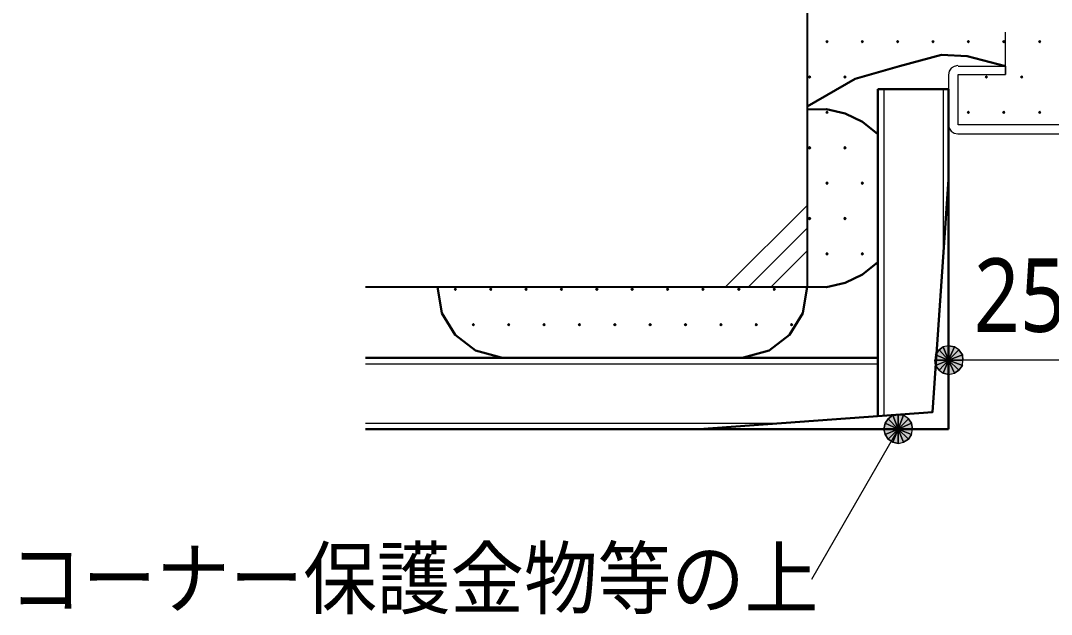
# Model space of a CAD drawing. Header units: millimetres. Extents: x 0 to 420, y 0 to 297.
# Drawn here: x 34.2 to 70.6, y 212.26 to 233.21 of the extents above; entities that cross this region are included whole.
import ezdxf
from ezdxf.enums import TextEntityAlignment as Align

# ---------------------------------------------------------------- set-up
doc = ezdxf.new("R2010")
doc.units = ezdxf.units.MM
doc.styles.add('kst32b', font='NotoSansJP-Variable.ttf')

msp = doc.modelspace()

# ---------------------------------------------------------------- hatches: boundary and pattern name
for points in [[(62.675, 232.516), (62.653, 232.495), (62.632, 232.473), (62.653, 232.452), (62.675, 232.431), (62.696, 232.452), (62.717, 232.473), (62.696, 232.495), (62.675, 232.516)], [(63.923, 232.516), (63.902, 232.495), (63.881, 232.473), (63.902, 232.452), (63.923, 232.431), (63.945, 232.452), (63.966, 232.473), (63.945, 232.495), (63.923, 232.516)], [(65.172, 232.516), (65.151, 232.495), (65.13, 232.473), (65.151, 232.452), (65.172, 232.431), (65.193, 232.452), (65.215, 232.473), (65.193, 232.495), (65.172, 232.516)], [(66.421, 232.516), (66.4, 232.495), (66.379, 232.473), (66.4, 232.452), (66.421, 232.431), (66.442, 232.452), (66.463, 232.473), (66.442, 232.495), (66.421, 232.516)], [(67.67, 232.516), (67.649, 232.495), (67.628, 232.473), (67.649, 232.452), (67.67, 232.431), (67.691, 232.452), (67.712, 232.473), (67.691, 232.495), (67.67, 232.516)], [(68.919, 232.516), (68.898, 232.495), (68.876, 232.473), (68.898, 232.452), (68.919, 232.431), (68.94, 232.452), (68.961, 232.473), (68.94, 232.495), (68.919, 232.516)], [(70.189, 232.516), (70.168, 232.495), (70.146, 232.473), (70.168, 232.452), (70.189, 232.431), (70.21, 232.452), (70.231, 232.473), (70.21, 232.495), (70.189, 232.516)], [(62.061, 231.267), (62.04, 231.246), (62.018, 231.225), (62.04, 231.204), (62.061, 231.182), (62.082, 231.204), (62.103, 231.225), (62.082, 231.246), (62.061, 231.267)], [(63.31, 231.267), (63.288, 231.246), (63.267, 231.225), (63.288, 231.204), (63.31, 231.182), (63.331, 231.204), (63.352, 231.225), (63.331, 231.246), (63.31, 231.267)], [(68.305, 231.267), (68.284, 231.246), (68.262, 231.225), (68.284, 231.204), (68.305, 231.182), (68.326, 231.204), (68.347, 231.225), (68.326, 231.246), (68.305, 231.267)], [(69.554, 231.267), (69.533, 231.246), (69.511, 231.225), (69.533, 231.204), (69.554, 231.182), (69.575, 231.204), (69.596, 231.225), (69.575, 231.246), (69.554, 231.267)], [(62.675, 230.018), (62.653, 229.997), (62.632, 229.976), (62.653, 229.955), (62.675, 229.933), (62.696, 229.955), (62.717, 229.976), (62.696, 229.997), (62.675, 230.018)], [(67.67, 230.018), (67.649, 229.997), (67.628, 229.976), (67.649, 229.955), (67.67, 229.933), (67.691, 229.955), (67.712, 229.976), (67.691, 229.997), (67.67, 230.018)], [(68.919, 230.018), (68.898, 229.997), (68.876, 229.976), (68.898, 229.955), (68.919, 229.933), (68.94, 229.955), (68.961, 229.976), (68.94, 229.997), (68.919, 230.018)], [(70.189, 230.018), (70.168, 229.997), (70.146, 229.976), (70.168, 229.955), (70.189, 229.933), (70.21, 229.955), (70.231, 229.976), (70.21, 229.997), (70.189, 230.018)], [(62.061, 228.769), (62.04, 228.748), (62.018, 228.727), (62.04, 228.706), (62.061, 228.685), (62.082, 228.706), (62.103, 228.727), (62.082, 228.748), (62.061, 228.769)], [(63.31, 228.769), (63.288, 228.748), (63.267, 228.727), (63.288, 228.706), (63.31, 228.685), (63.331, 228.706), (63.352, 228.727), (63.331, 228.748), (63.31, 228.769)], [(62.675, 227.521), (62.653, 227.499), (62.632, 227.478), (62.653, 227.457), (62.675, 227.436), (62.696, 227.457), (62.717, 227.478), (62.696, 227.499), (62.675, 227.521)], [(63.923, 227.521), (63.902, 227.499), (63.881, 227.478), (63.902, 227.457), (63.923, 227.436), (63.945, 227.457), (63.966, 227.478), (63.945, 227.499), (63.923, 227.521)], [(62.061, 226.272), (62.04, 226.25), (62.018, 226.229), (62.04, 226.208), (62.061, 226.187), (62.082, 226.208), (62.103, 226.229), (62.082, 226.25), (62.061, 226.272)], [(63.31, 226.272), (63.288, 226.25), (63.267, 226.229), (63.288, 226.208), (63.31, 226.187), (63.331, 226.208), (63.352, 226.229), (63.331, 226.25), (63.31, 226.272)], [(62.675, 225.023), (62.653, 225.002), (62.632, 224.98), (62.653, 224.959), (62.675, 224.938), (62.696, 224.959), (62.717, 224.98), (62.696, 225.002), (62.675, 225.023)], [(63.923, 225.023), (63.902, 225.002), (63.881, 224.98), (63.902, 224.959), (63.923, 224.938), (63.945, 224.959), (63.966, 224.98), (63.945, 225.002), (63.923, 225.023)], [(49.551, 223.774), (49.53, 223.753), (49.509, 223.732), (49.53, 223.711), (49.551, 223.689), (49.572, 223.711), (49.594, 223.732), (49.572, 223.753), (49.551, 223.774)], [(50.8, 223.774), (50.779, 223.753), (50.758, 223.732), (50.779, 223.711), (50.8, 223.689), (50.821, 223.711), (50.842, 223.732), (50.821, 223.753), (50.8, 223.774)], [(52.049, 223.774), (52.028, 223.753), (52.007, 223.732), (52.028, 223.711), (52.049, 223.689), (52.07, 223.711), (52.091, 223.732), (52.07, 223.753), (52.049, 223.774)], [(53.298, 223.774), (53.277, 223.753), (53.255, 223.732), (53.277, 223.711), (53.298, 223.689), (53.319, 223.711), (53.34, 223.732), (53.319, 223.753), (53.298, 223.774)], [(54.546, 223.774), (54.525, 223.753), (54.504, 223.732), (54.525, 223.711), (54.546, 223.689), (54.568, 223.711), (54.589, 223.732), (54.568, 223.753), (54.546, 223.774)], [(55.795, 223.774), (55.774, 223.753), (55.753, 223.732), (55.774, 223.711), (55.795, 223.689), (55.816, 223.711), (55.838, 223.732), (55.816, 223.753), (55.795, 223.774)], [(57.044, 223.774), (57.023, 223.753), (57.002, 223.732), (57.023, 223.711), (57.044, 223.689), (57.065, 223.711), (57.087, 223.732), (57.065, 223.753), (57.044, 223.774)], [(58.293, 223.774), (58.272, 223.753), (58.251, 223.732), (58.272, 223.711), (58.293, 223.689), (58.314, 223.711), (58.335, 223.732), (58.314, 223.753), (58.293, 223.774)], [(59.563, 223.774), (59.542, 223.753), (59.521, 223.732), (59.542, 223.711), (59.563, 223.689), (59.584, 223.711), (59.605, 223.732), (59.584, 223.753), (59.563, 223.774)], [(60.812, 223.774), (60.791, 223.753), (60.77, 223.732), (60.791, 223.711), (60.812, 223.689), (60.833, 223.711), (60.854, 223.732), (60.833, 223.753), (60.812, 223.774)], [(50.186, 222.525), (50.165, 222.504), (50.144, 222.483), (50.165, 222.462), (50.186, 222.44), (50.207, 222.462), (50.229, 222.483), (50.207, 222.504), (50.186, 222.525)], [(51.435, 222.525), (51.414, 222.504), (51.393, 222.483), (51.414, 222.462), (51.435, 222.44), (51.456, 222.462), (51.477, 222.483), (51.456, 222.504), (51.435, 222.525)], [(52.684, 222.525), (52.663, 222.504), (52.641, 222.483), (52.663, 222.462), (52.684, 222.44), (52.705, 222.462), (52.726, 222.483), (52.705, 222.504), (52.684, 222.525)], [(53.933, 222.525), (53.912, 222.504), (53.89, 222.483), (53.912, 222.462), (53.933, 222.44), (53.954, 222.462), (53.975, 222.483), (53.954, 222.504), (53.933, 222.525)], [(55.182, 222.525), (55.16, 222.504), (55.139, 222.483), (55.16, 222.462), (55.182, 222.44), (55.203, 222.462), (55.224, 222.483), (55.203, 222.504), (55.182, 222.525)], [(56.43, 222.525), (56.409, 222.504), (56.388, 222.483), (56.409, 222.462), (56.43, 222.44), (56.452, 222.462), (56.473, 222.483), (56.452, 222.504), (56.43, 222.525)], [(57.679, 222.525), (57.658, 222.504), (57.637, 222.483), (57.658, 222.462), (57.679, 222.44), (57.7, 222.462), (57.721, 222.483), (57.7, 222.504), (57.679, 222.525)], [(58.928, 222.525), (58.907, 222.504), (58.886, 222.483), (58.907, 222.462), (58.928, 222.44), (58.949, 222.462), (58.97, 222.483), (58.949, 222.504), (58.928, 222.525)], [(60.177, 222.525), (60.156, 222.504), (60.135, 222.483), (60.156, 222.462), (60.177, 222.44), (60.198, 222.462), (60.219, 222.483), (60.198, 222.504), (60.177, 222.525)], [(61.426, 222.525), (61.404, 222.504), (61.383, 222.483), (61.404, 222.462), (61.426, 222.44), (61.447, 222.462), (61.468, 222.483), (61.447, 222.504), (61.426, 222.525)], [(67.183, 221.7), (66.971, 221.742), (66.971, 221.234), (67.183, 221.7)], [(66.781, 220.768), (66.971, 220.726), (66.971, 221.234), (66.781, 220.768)], [(65.003, 218.334), (65.193, 218.292), (65.193, 218.8), (65.003, 218.334)]]:
    msp.add_hatch(color=7).paths.add_polyline_path(points)
h = msp.add_hatch(color=7)
h.paths.add_polyline_path([(66.971, 221.742), (66.781, 221.7), (66.971, 221.234), (66.971, 221.742)])
h.paths.add_polyline_path([(66.781, 221.7), (66.971, 221.234), (66.633, 221.594), (66.781, 221.7)])
h.paths.add_polyline_path([(66.971, 221.234), (66.633, 221.594), (66.506, 221.424), (66.971, 221.234)])
h = msp.add_hatch(color=7)
h.paths.add_polyline_path([(67.331, 221.594), (67.183, 221.7), (66.971, 221.234), (67.331, 221.594)])
h.paths.add_polyline_path([(67.183, 221.7), (66.971, 221.234), (66.971, 221.742), (67.183, 221.7)])
h.paths.add_polyline_path([(66.971, 221.234), (66.971, 221.742), (66.781, 221.7), (66.971, 221.234)])
h = msp.add_hatch(color=7)
h.paths.add_polyline_path([(66.781, 221.7), (66.633, 221.594), (66.971, 221.234), (66.781, 221.7)])
h.paths.add_polyline_path([(66.633, 221.594), (66.971, 221.234), (66.506, 221.424), (66.633, 221.594)])
h.paths.add_polyline_path([(66.971, 221.234), (66.506, 221.424), (66.485, 221.234), (66.971, 221.234)])
h = msp.add_hatch(color=7)
h.paths.add_polyline_path([(66.506, 221.424), (66.485, 221.234), (66.971, 221.234), (66.506, 221.424)])
h.paths.add_polyline_path([(66.485, 221.234), (66.971, 221.234), (66.506, 221.043), (66.485, 221.234)])
h.paths.add_polyline_path([(66.971, 221.234), (66.506, 221.043), (66.633, 220.874), (66.971, 221.234)])
h = msp.add_hatch(color=7)
h.paths.add_polyline_path([(67.479, 221.234), (67.458, 221.424), (66.971, 221.234), (67.479, 221.234)])
h.paths.add_polyline_path([(67.458, 221.424), (66.971, 221.234), (67.331, 221.594), (67.458, 221.424)])
h.paths.add_polyline_path([(66.971, 221.234), (67.331, 221.594), (67.183, 221.7), (66.971, 221.234)])
h = msp.add_hatch(color=7)
h.paths.add_polyline_path([(67.458, 221.043), (67.479, 221.234), (66.971, 221.234), (67.458, 221.043)])
h.paths.add_polyline_path([(67.479, 221.234), (66.971, 221.234), (67.458, 221.424), (67.479, 221.234)])
h.paths.add_polyline_path([(66.971, 221.234), (67.458, 221.424), (67.331, 221.594), (66.971, 221.234)])
h = msp.add_hatch(color=7)
h.paths.add_polyline_path([(66.485, 221.234), (66.506, 221.043), (66.971, 221.234), (66.485, 221.234)])
h.paths.add_polyline_path([(66.506, 221.043), (66.971, 221.234), (66.633, 220.874), (66.506, 221.043)])
h.paths.add_polyline_path([(66.971, 221.234), (66.633, 220.874), (66.781, 220.768), (66.971, 221.234)])
h = msp.add_hatch(color=7)
h.paths.add_polyline_path([(66.633, 220.874), (66.781, 220.768), (66.971, 221.234), (66.633, 220.874)])
h.paths.add_polyline_path([(66.781, 220.768), (66.971, 221.234), (66.971, 220.726), (66.781, 220.768)])
h.paths.add_polyline_path([(66.971, 221.234), (66.971, 220.726), (67.183, 220.768), (66.971, 221.234)])
h = msp.add_hatch(color=7)
h.paths.add_polyline_path([(67.183, 220.768), (67.331, 220.874), (66.971, 221.234), (67.183, 220.768)])
h.paths.add_polyline_path([(67.331, 220.874), (66.971, 221.234), (67.458, 221.043), (67.331, 220.874)])
h.paths.add_polyline_path([(66.971, 221.234), (67.458, 221.043), (67.479, 221.234), (66.971, 221.234)])
h = msp.add_hatch(color=7)
h.paths.add_polyline_path([(66.971, 220.726), (67.183, 220.768), (66.971, 221.234), (66.971, 220.726)])
h.paths.add_polyline_path([(67.183, 220.768), (66.971, 221.234), (67.331, 220.874), (67.183, 220.768)])
h.paths.add_polyline_path([(66.971, 221.234), (67.331, 220.874), (67.458, 221.043), (66.971, 221.234)])
h = msp.add_hatch(color=7)
h.paths.add_polyline_path([(65.003, 219.287), (64.834, 219.16), (65.193, 218.8), (65.003, 219.287)])
h.paths.add_polyline_path([(64.834, 219.16), (65.193, 218.8), (64.728, 219.012), (64.834, 219.16)])
h.paths.add_polyline_path([(65.193, 218.8), (64.728, 219.012), (64.685, 218.8), (65.193, 218.8)])
h = msp.add_hatch(color=7)
h.paths.add_polyline_path([(65.193, 219.308), (65.003, 219.287), (65.193, 218.8), (65.193, 219.308)])
h.paths.add_polyline_path([(65.003, 219.287), (65.193, 218.8), (64.834, 219.16), (65.003, 219.287)])
h.paths.add_polyline_path([(65.193, 218.8), (64.834, 219.16), (64.728, 219.012), (65.193, 218.8)])
h = msp.add_hatch(color=7)
h.paths.add_polyline_path([(65.384, 219.287), (65.193, 219.308), (65.193, 218.8), (65.384, 219.287)])
h.paths.add_polyline_path([(65.193, 219.308), (65.193, 218.8), (65.003, 219.287), (65.193, 219.308)])
h.paths.add_polyline_path([(65.193, 218.8), (65.003, 219.287), (64.834, 219.16), (65.193, 218.8)])
h = msp.add_hatch(color=7)
h.paths.add_polyline_path([(65.553, 219.16), (65.384, 219.287), (65.193, 218.8), (65.553, 219.16)])
h.paths.add_polyline_path([(65.384, 219.287), (65.193, 218.8), (65.193, 219.308), (65.384, 219.287)])
h.paths.add_polyline_path([(65.193, 218.8), (65.193, 219.308), (65.003, 219.287), (65.193, 218.8)])
h = msp.add_hatch(color=7)
h.paths.add_polyline_path([(65.553, 219.16), (65.384, 219.287), (65.193, 218.8), (65.553, 219.16)])
h.paths.add_polyline_path([(65.384, 219.287), (65.193, 218.8), (65.193, 219.308), (65.384, 219.287)])
h = msp.add_hatch(color=7)
h.paths.add_polyline_path([(65.701, 218.8), (65.659, 219.012), (65.193, 218.8), (65.701, 218.8)])
h.paths.add_polyline_path([(65.659, 219.012), (65.193, 218.8), (65.553, 219.16), (65.659, 219.012)])
h.paths.add_polyline_path([(65.193, 218.8), (65.553, 219.16), (65.384, 219.287), (65.193, 218.8)])
h = msp.add_hatch(color=7)
h.paths.add_polyline_path([(64.834, 219.16), (64.728, 219.012), (65.193, 218.8), (64.834, 219.16)])
h.paths.add_polyline_path([(64.728, 219.012), (65.193, 218.8), (64.685, 218.8), (64.728, 219.012)])
h.paths.add_polyline_path([(65.193, 218.8), (64.685, 218.8), (64.728, 218.609), (65.193, 218.8)])
h = msp.add_hatch(color=7)
h.paths.add_polyline_path([(64.728, 219.012), (64.685, 218.8), (65.193, 218.8), (64.728, 219.012)])
h.paths.add_polyline_path([(64.685, 218.8), (65.193, 218.8), (64.728, 218.609), (64.685, 218.8)])
h.paths.add_polyline_path([(65.193, 218.8), (64.728, 218.609), (64.834, 218.44), (65.193, 218.8)])
h = msp.add_hatch(color=7)
h.paths.add_polyline_path([(65.659, 218.609), (65.701, 218.8), (65.193, 218.8), (65.659, 218.609)])
h.paths.add_polyline_path([(65.701, 218.8), (65.193, 218.8), (65.659, 219.012), (65.701, 218.8)])
h.paths.add_polyline_path([(65.193, 218.8), (65.659, 219.012), (65.553, 219.16), (65.193, 218.8)])
h = msp.add_hatch(color=7)
h.paths.add_polyline_path([(65.659, 218.609), (65.701, 218.8), (65.193, 218.8), (65.659, 218.609)])
h.paths.add_polyline_path([(65.701, 218.8), (65.193, 218.8), (65.659, 219.012), (65.701, 218.8)])
h.paths.add_polyline_path([(65.193, 218.8), (65.659, 219.012), (65.553, 219.16), (65.193, 218.8)])
h = msp.add_hatch(color=7)
h.paths.add_polyline_path([(64.685, 218.8), (64.728, 218.609), (65.193, 218.8), (64.685, 218.8)])
h.paths.add_polyline_path([(64.728, 218.609), (65.193, 218.8), (64.834, 218.44), (64.728, 218.609)])
h.paths.add_polyline_path([(65.193, 218.8), (64.834, 218.44), (65.003, 218.334), (65.193, 218.8)])
h = msp.add_hatch(color=7)
h.paths.add_polyline_path([(64.728, 218.609), (64.834, 218.44), (65.193, 218.8), (64.728, 218.609)])
h.paths.add_polyline_path([(64.834, 218.44), (65.193, 218.8), (65.003, 218.334), (64.834, 218.44)])
h.paths.add_polyline_path([(65.193, 218.8), (65.003, 218.334), (65.193, 218.292), (65.193, 218.8)])
h = msp.add_hatch(color=7)
h.paths.add_polyline_path([(64.834, 218.44), (65.003, 218.334), (65.193, 218.8), (64.834, 218.44)])
h.paths.add_polyline_path([(65.003, 218.334), (65.193, 218.8), (65.193, 218.292), (65.003, 218.334)])
h.paths.add_polyline_path([(65.193, 218.8), (65.193, 218.292), (65.384, 218.334), (65.193, 218.8)])
h = msp.add_hatch(color=7)
h.paths.add_polyline_path([(65.193, 218.292), (65.384, 218.334), (65.193, 218.8), (65.193, 218.292)])
h.paths.add_polyline_path([(65.384, 218.334), (65.193, 218.8), (65.553, 218.44), (65.384, 218.334)])
h.paths.add_polyline_path([(65.193, 218.8), (65.553, 218.44), (65.659, 218.609), (65.193, 218.8)])
h = msp.add_hatch(color=7)
h.paths.add_polyline_path([(65.384, 218.334), (65.553, 218.44), (65.193, 218.8), (65.384, 218.334)])
h.paths.add_polyline_path([(65.553, 218.44), (65.193, 218.8), (65.659, 218.609), (65.553, 218.44)])
h.paths.add_polyline_path([(65.193, 218.8), (65.659, 218.609), (65.701, 218.8), (65.193, 218.8)])
h = msp.add_hatch(color=7)
h.paths.add_polyline_path([(65.193, 218.292), (65.384, 218.334), (65.193, 218.8), (65.193, 218.292)])
h.paths.add_polyline_path([(65.384, 218.334), (65.193, 218.8), (65.553, 218.44), (65.384, 218.334)])
h.paths.add_polyline_path([(65.193, 218.8), (65.553, 218.44), (65.659, 218.609), (65.193, 218.8)])

# ---------------------------------------------------------------- linework, layer by layer
at = {"lineweight": 25}
for points in [[(61.976, 245.808), (61.976, 223.816)], [(46.376, 223.816), (61.976, 223.816)]]:
    msp.add_lwpolyline(points, dxfattribs=at)
at = {"lineweight": 13}
for points in [[(68.982, 231.309), (68.982, 232.812)], [(67.299, 231.627), (67.172, 231.601), (67.067, 231.531), (66.997, 231.426), (66.971, 231.299)], [(67.31, 231.606), (68.982, 231.606)], [(68.982, 231.606), (68.982, 231.309)], [(66.971, 231.288), (66.971, 229.531)], [(67.31, 229.531), (67.31, 231.309)], [(67.31, 231.309), (68.982, 231.309)], [(64.685, 230.801), (64.685, 219.265)], [(66.781, 230.801), (66.781, 224.811)], [(66.971, 229.542), (66.997, 229.414), (67.067, 229.31), (67.172, 229.24), (67.299, 229.214)], [(71.67, 229.531), (67.31, 229.531)], [(67.31, 229.214), (71.67, 229.214)], [(59.097, 223.816), (61.976, 226.695)], [(59.902, 223.816), (61.976, 225.891)], [(60.706, 223.816), (61.976, 225.086)], [(46.376, 221.107), (64.474, 221.107)], [(74.972, 221.234), (71.988, 221.234), (66.971, 221.234)], [(46.376, 219.012), (60.981, 219.012)], [(65.193, 218.8), (62.124, 213.487)]]:
    msp.add_lwpolyline(points, dxfattribs=at)
at = {"lineweight": 0}
for points in [[(62.675, 232.516), (62.653, 232.495), (62.632, 232.473), (62.653, 232.452), (62.675, 232.431), (62.696, 232.452), (62.717, 232.473), (62.696, 232.495)], [(63.923, 232.516), (63.902, 232.495), (63.881, 232.473), (63.902, 232.452), (63.923, 232.431), (63.945, 232.452), (63.966, 232.473), (63.945, 232.495)], [(65.172, 232.516), (65.151, 232.495), (65.13, 232.473), (65.151, 232.452), (65.172, 232.431), (65.193, 232.452), (65.215, 232.473), (65.193, 232.495)], [(66.421, 232.516), (66.4, 232.495), (66.379, 232.473), (66.4, 232.452), (66.421, 232.431), (66.442, 232.452), (66.463, 232.473), (66.442, 232.495)], [(67.67, 232.516), (67.649, 232.495), (67.628, 232.473), (67.649, 232.452), (67.67, 232.431), (67.691, 232.452), (67.712, 232.473), (67.691, 232.495)], [(68.919, 232.516), (68.898, 232.495), (68.876, 232.473), (68.898, 232.452), (68.919, 232.431), (68.94, 232.452), (68.961, 232.473), (68.94, 232.495)], [(70.189, 232.516), (70.168, 232.495), (70.146, 232.473), (70.168, 232.452), (70.189, 232.431), (70.21, 232.452), (70.231, 232.473), (70.21, 232.495)], [(62.061, 231.267), (62.04, 231.246), (62.018, 231.225), (62.04, 231.204), (62.061, 231.182), (62.082, 231.204), (62.103, 231.225), (62.082, 231.246)], [(63.31, 231.267), (63.288, 231.246), (63.267, 231.225), (63.288, 231.204), (63.31, 231.182), (63.331, 231.204), (63.352, 231.225), (63.331, 231.246)], [(68.305, 231.267), (68.284, 231.246), (68.262, 231.225), (68.284, 231.204), (68.305, 231.182), (68.326, 231.204), (68.347, 231.225), (68.326, 231.246)], [(69.554, 231.267), (69.533, 231.246), (69.511, 231.225), (69.533, 231.204), (69.554, 231.182), (69.575, 231.204), (69.596, 231.225), (69.575, 231.246)], [(62.675, 230.018), (62.653, 229.997), (62.632, 229.976), (62.653, 229.955), (62.675, 229.933), (62.696, 229.955), (62.717, 229.976), (62.696, 229.997)], [(67.67, 230.018), (67.649, 229.997), (67.628, 229.976), (67.649, 229.955), (67.67, 229.933), (67.691, 229.955), (67.712, 229.976), (67.691, 229.997)], [(68.919, 230.018), (68.898, 229.997), (68.876, 229.976), (68.898, 229.955), (68.919, 229.933), (68.94, 229.955), (68.961, 229.976), (68.94, 229.997)], [(70.189, 230.018), (70.168, 229.997), (70.146, 229.976), (70.168, 229.955), (70.189, 229.933), (70.21, 229.955), (70.231, 229.976), (70.21, 229.997)], [(62.061, 228.769), (62.04, 228.748), (62.018, 228.727), (62.04, 228.706), (62.061, 228.685), (62.082, 228.706), (62.103, 228.727), (62.082, 228.748)], [(63.31, 228.769), (63.288, 228.748), (63.267, 228.727), (63.288, 228.706), (63.31, 228.685), (63.331, 228.706), (63.352, 228.727), (63.331, 228.748)], [(62.675, 227.521), (62.653, 227.499), (62.632, 227.478), (62.653, 227.457), (62.675, 227.436), (62.696, 227.457), (62.717, 227.478), (62.696, 227.499)], [(63.923, 227.521), (63.902, 227.499), (63.881, 227.478), (63.902, 227.457), (63.923, 227.436), (63.945, 227.457), (63.966, 227.478), (63.945, 227.499)], [(62.061, 226.272), (62.04, 226.25), (62.018, 226.229), (62.04, 226.208), (62.061, 226.187), (62.082, 226.208), (62.103, 226.229), (62.082, 226.25)], [(63.31, 226.272), (63.288, 226.25), (63.267, 226.229), (63.288, 226.208), (63.31, 226.187), (63.331, 226.208), (63.352, 226.229), (63.331, 226.25)], [(62.675, 225.023), (62.653, 225.002), (62.632, 224.98), (62.653, 224.959), (62.675, 224.938), (62.696, 224.959), (62.717, 224.98), (62.696, 225.002)], [(63.923, 225.023), (63.902, 225.002), (63.881, 224.98), (63.902, 224.959), (63.923, 224.938), (63.945, 224.959), (63.966, 224.98), (63.945, 225.002)], [(49.551, 223.774), (49.53, 223.753), (49.509, 223.732), (49.53, 223.711), (49.551, 223.689), (49.572, 223.711), (49.594, 223.732), (49.572, 223.753)], [(50.8, 223.774), (50.779, 223.753), (50.758, 223.732), (50.779, 223.711), (50.8, 223.689), (50.821, 223.711), (50.842, 223.732), (50.821, 223.753)], [(52.049, 223.774), (52.028, 223.753), (52.007, 223.732), (52.028, 223.711), (52.049, 223.689), (52.07, 223.711), (52.091, 223.732), (52.07, 223.753)], [(53.298, 223.774), (53.277, 223.753), (53.255, 223.732), (53.277, 223.711), (53.298, 223.689), (53.319, 223.711), (53.34, 223.732), (53.319, 223.753)], [(54.546, 223.774), (54.525, 223.753), (54.504, 223.732), (54.525, 223.711), (54.546, 223.689), (54.568, 223.711), (54.589, 223.732), (54.568, 223.753)], [(55.795, 223.774), (55.774, 223.753), (55.753, 223.732), (55.774, 223.711), (55.795, 223.689), (55.816, 223.711), (55.838, 223.732), (55.816, 223.753)], [(57.044, 223.774), (57.023, 223.753), (57.002, 223.732), (57.023, 223.711), (57.044, 223.689), (57.065, 223.711), (57.087, 223.732), (57.065, 223.753)], [(58.293, 223.774), (58.272, 223.753), (58.251, 223.732), (58.272, 223.711), (58.293, 223.689), (58.314, 223.711), (58.335, 223.732), (58.314, 223.753)], [(59.563, 223.774), (59.542, 223.753), (59.521, 223.732), (59.542, 223.711), (59.563, 223.689), (59.584, 223.711), (59.605, 223.732), (59.584, 223.753)], [(60.812, 223.774), (60.791, 223.753), (60.77, 223.732), (60.791, 223.711), (60.812, 223.689), (60.833, 223.711), (60.854, 223.732), (60.833, 223.753)], [(50.186, 222.525), (50.165, 222.504), (50.144, 222.483), (50.165, 222.462), (50.186, 222.44), (50.207, 222.462), (50.229, 222.483), (50.207, 222.504)], [(51.435, 222.525), (51.414, 222.504), (51.393, 222.483), (51.414, 222.462), (51.435, 222.44), (51.456, 222.462), (51.477, 222.483), (51.456, 222.504)], [(52.684, 222.525), (52.663, 222.504), (52.641, 222.483), (52.663, 222.462), (52.684, 222.44), (52.705, 222.462), (52.726, 222.483), (52.705, 222.504)], [(53.933, 222.525), (53.912, 222.504), (53.89, 222.483), (53.912, 222.462), (53.933, 222.44), (53.954, 222.462), (53.975, 222.483), (53.954, 222.504)], [(55.182, 222.525), (55.16, 222.504), (55.139, 222.483), (55.16, 222.462), (55.182, 222.44), (55.203, 222.462), (55.224, 222.483), (55.203, 222.504)], [(56.43, 222.525), (56.409, 222.504), (56.388, 222.483), (56.409, 222.462), (56.43, 222.44), (56.452, 222.462), (56.473, 222.483), (56.452, 222.504)], [(57.679, 222.525), (57.658, 222.504), (57.637, 222.483), (57.658, 222.462), (57.679, 222.44), (57.7, 222.462), (57.721, 222.483), (57.7, 222.504)], [(58.928, 222.525), (58.907, 222.504), (58.886, 222.483), (58.907, 222.462), (58.928, 222.44), (58.949, 222.462), (58.97, 222.483), (58.949, 222.504)], [(60.177, 222.525), (60.156, 222.504), (60.135, 222.483), (60.156, 222.462), (60.177, 222.44), (60.198, 222.462), (60.219, 222.483), (60.198, 222.504)], [(61.426, 222.525), (61.404, 222.504), (61.383, 222.483), (61.404, 222.462), (61.426, 222.44), (61.447, 222.462), (61.468, 222.483), (61.447, 222.504)], [(66.971, 221.742), (66.781, 221.7), (66.971, 221.234)], [(66.971, 221.234), (66.971, 221.742), (66.781, 221.7)], [(67.183, 221.7), (66.971, 221.742), (66.971, 221.234)], [(67.183, 221.7), (66.971, 221.234), (66.971, 221.742)], [(66.506, 221.424), (66.485, 221.234), (66.971, 221.234)], [(66.971, 221.234), (66.506, 221.424), (66.485, 221.234)], [(66.971, 221.234), (66.633, 221.594), (66.506, 221.424)], [(66.633, 221.594), (66.971, 221.234), (66.506, 221.424)], [(66.781, 221.7), (66.971, 221.234), (66.633, 221.594)], [(66.781, 221.7), (66.633, 221.594), (66.971, 221.234)], [(66.971, 221.234), (67.331, 221.594), (67.183, 221.7)], [(67.331, 221.594), (67.183, 221.7), (66.971, 221.234)], [(67.458, 221.424), (66.971, 221.234), (67.331, 221.594)], [(66.971, 221.234), (67.458, 221.424), (67.331, 221.594)], [(67.479, 221.234), (67.458, 221.424), (66.971, 221.234)], [(67.479, 221.234), (66.971, 221.234), (67.458, 221.424)], [(66.485, 221.234), (66.971, 221.234), (66.506, 221.043)], [(66.485, 221.234), (66.506, 221.043), (66.971, 221.234)], [(66.971, 221.234), (66.506, 221.043), (66.633, 220.874)], [(66.506, 221.043), (66.971, 221.234), (66.633, 220.874)], [(66.633, 220.874), (66.781, 220.768), (66.971, 221.234)], [(66.971, 221.234), (66.633, 220.874), (66.781, 220.768)], [(66.781, 220.768), (66.971, 221.234), (66.971, 220.726)], [(66.781, 220.768), (66.971, 220.726), (66.971, 221.234)], [(66.971, 221.234), (66.971, 220.726), (67.183, 220.768)], [(67.183, 220.768), (67.331, 220.874), (66.971, 221.234)], [(67.331, 220.874), (66.971, 221.234), (67.458, 221.043)], [(66.971, 221.234), (67.458, 221.043), (67.479, 221.234)], [(66.971, 220.726), (67.183, 220.768), (66.971, 221.234)], [(67.183, 220.768), (66.971, 221.234), (67.331, 220.874)], [(66.971, 221.234), (67.331, 220.874), (67.458, 221.043)], [(67.458, 221.043), (67.479, 221.234), (66.971, 221.234)], [(65.003, 219.287), (64.834, 219.16), (65.193, 218.8)], [(65.003, 219.287), (65.193, 218.8), (64.834, 219.16)], [(65.193, 218.8), (65.003, 219.287), (64.834, 219.16)], [(65.193, 218.8), (65.193, 219.308), (65.003, 219.287)], [(65.193, 219.308), (65.003, 219.287), (65.193, 218.8)], [(65.193, 219.308), (65.193, 218.8), (65.003, 219.287)], [(65.384, 219.287), (65.193, 218.8), (65.193, 219.308)], [(65.384, 219.287), (65.193, 219.308), (65.193, 218.8)], [(65.384, 219.287), (65.193, 218.8), (65.193, 219.308)], [(65.553, 219.16), (65.384, 219.287), (65.193, 218.8)], [(65.193, 218.8), (65.553, 219.16), (65.384, 219.287)], [(65.553, 219.16), (65.384, 219.287), (65.193, 218.8)], [(65.193, 218.8), (64.728, 219.012), (64.685, 218.8)], [(64.728, 219.012), (64.685, 218.8), (65.193, 218.8)], [(64.728, 219.012), (65.193, 218.8), (64.685, 218.8)], [(64.834, 219.16), (65.193, 218.8), (64.728, 219.012)], [(65.193, 218.8), (64.834, 219.16), (64.728, 219.012)], [(64.834, 219.16), (64.728, 219.012), (65.193, 218.8)], [(65.193, 218.8), (65.659, 219.012), (65.553, 219.16)], [(65.659, 219.012), (65.193, 218.8), (65.553, 219.16)], [(65.193, 218.8), (65.659, 219.012), (65.553, 219.16)], [(65.701, 218.8), (65.193, 218.8), (65.659, 219.012)], [(65.701, 218.8), (65.659, 219.012), (65.193, 218.8)], [(65.701, 218.8), (65.193, 218.8), (65.659, 219.012)], [(64.685, 218.8), (64.728, 218.609), (65.193, 218.8)], [(64.685, 218.8), (65.193, 218.8), (64.728, 218.609)], [(65.193, 218.8), (64.685, 218.8), (64.728, 218.609)], [(64.728, 218.609), (65.193, 218.8), (64.834, 218.44)], [(65.193, 218.8), (64.728, 218.609), (64.834, 218.44)], [(64.728, 218.609), (64.834, 218.44), (65.193, 218.8)], [(65.193, 218.8), (64.834, 218.44), (65.003, 218.334)], [(64.834, 218.44), (65.003, 218.334), (65.193, 218.8)], [(64.834, 218.44), (65.193, 218.8), (65.003, 218.334)], [(65.003, 218.334), (65.193, 218.292), (65.193, 218.8)], [(65.003, 218.334), (65.193, 218.8), (65.193, 218.292)], [(65.193, 218.8), (65.003, 218.334), (65.193, 218.292)], [(65.193, 218.292), (65.384, 218.334), (65.193, 218.8)], [(65.384, 218.334), (65.193, 218.8), (65.553, 218.44)], [(65.193, 218.8), (65.553, 218.44), (65.659, 218.609)], [(65.659, 218.609), (65.701, 218.8), (65.193, 218.8)], [(65.193, 218.8), (65.193, 218.292), (65.384, 218.334)], [(65.384, 218.334), (65.553, 218.44), (65.193, 218.8)], [(65.553, 218.44), (65.193, 218.8), (65.659, 218.609)], [(65.193, 218.8), (65.659, 218.609), (65.701, 218.8)], [(65.193, 218.292), (65.384, 218.334), (65.193, 218.8)], [(65.384, 218.334), (65.193, 218.8), (65.553, 218.44)], [(65.193, 218.8), (65.553, 218.44), (65.659, 218.609)], [(65.659, 218.609), (65.701, 218.8), (65.193, 218.8)]]:
    msp.add_lwpolyline(points, close=True, dxfattribs=at)
at = {"lineweight": 30}
for points in [[(65.236, 231.606), (66.717, 232.008), (67.628, 231.965), (68.982, 231.606)], [(63.669, 231.161), (65.236, 231.606)], [(61.976, 230.187), (63.669, 231.161)], [(64.474, 230.801), (64.474, 219.265)], [(64.474, 230.801), (66.971, 230.801)], [(66.971, 230.801), (66.971, 218.8)], [(64.468, 229.213), (63.932, 229.645), (63.319, 229.939), (62.656, 230.087), (61.967, 230.079)], [(58.166, 218.8), (66.4, 219.392), (66.971, 227.605)], [(61.967, 223.819), (62.656, 223.811), (63.319, 223.959), (63.932, 224.253), (64.468, 224.685)], [(48.917, 223.819), (49.069, 222.894), (49.539, 222.12), (50.261, 221.571), (51.166, 221.325)], [(59.727, 221.325), (60.631, 221.571), (61.353, 222.12), (61.823, 222.894), (61.975, 223.819)], [(46.376, 221.319), (64.474, 221.319)], [(46.376, 218.8), (66.971, 218.8)]]:
    msp.add_lwpolyline(points, dxfattribs=at)

# ---------------------------------------------------------------- texts
at = {"style": 'kst32b'}
for s, height, p, p2 in [('25 15', 2.5989, (67.86, 222.229), (75.109, 222.229)), ('コーナー保護金物等の上', 2.07913, (33.782, 212.492), (62.37, 212.492))]:
    msp.add_text(s, height=height, dxfattribs=at).set_placement(p, p2, align=Align.FIT)

doc.saveas('drawing.dxf')
